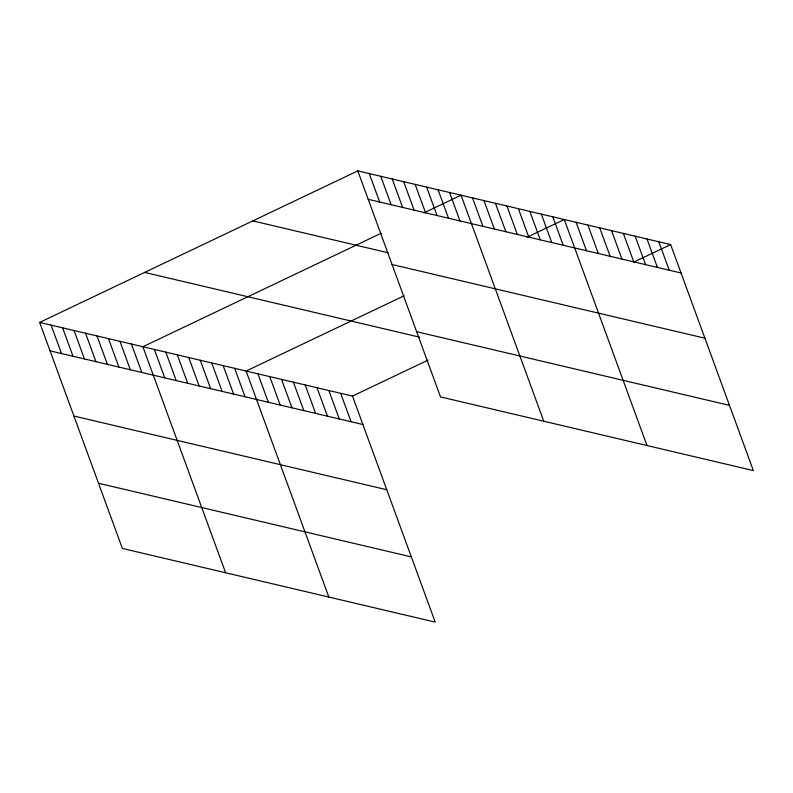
<?xml version="1.0" encoding="UTF-8"?>
<svg xmlns="http://www.w3.org/2000/svg" width="793" height="793" viewBox="0 0 793 793"><rect width="100%" height="100%" fill="white"/><g stroke="black" fill="none" stroke-linecap="round" stroke-linejoin="round"><path stroke-width="1.19" d="M39.65 322.424L352.488 396.094L435.198 622.109L122.36 548.439L39.65 322.424L357.802 170.892L670.64 244.561L753.35 470.576L440.511 396.906L357.802 170.892M381.205 233.231L142.889 346.739L225.599 572.754M423.858 212.911L461.04 195.197L543.75 421.212M404.113 295.789L246.117 371.045L328.827 597.06M527.087 237.226L564.279 219.512L646.989 445.527M352.488 396.094L427.952 360.151M633.458 262.265L670.64 244.561M368.21 199.321L681.048 272.99M252.808 220.9L388.164 252.769M392.069 264.525L704.908 338.195M416.652 331.702L729.491 405.372M144.643 272.415L419.656 337.184M50.058 350.853L362.887 424.523M73.918 416.057L386.756 489.727M98.501 483.244L411.339 556.904M658.824 241.776L669.223 270.205M646.999 238.99L657.407 267.419M635.183 236.205L645.591 264.634M623.367 233.429L633.776 261.859M611.552 230.644L621.95 259.073M599.726 227.859L610.134 256.288M587.91 225.073L598.318 253.502M576.095 222.298L586.493 250.727M552.8 216.806L563.208 245.235M541.332 214.11L551.74 242.539M529.863 211.404L540.271 239.833M518.394 208.708L528.792 237.137M506.925 206.002L517.323 234.431M495.447 203.305L505.855 231.734M483.978 200.599L494.386 229.028M472.509 197.903L482.917 226.332M449.572 192.501L459.97 220.93M438.103 189.795L448.501 218.224M426.624 187.098L437.032 215.527M415.155 184.392L425.563 212.821M403.687 181.696L414.095 210.125M392.218 178.99L402.616 207.419M380.749 176.294L391.147 204.723M369.27 173.588L379.678 202.017M340.673 393.308L351.071 421.737M328.847 390.523L339.255 418.962M317.031 387.747L327.44 416.176M305.216 384.962L315.614 413.391M293.4 382.176L303.798 410.605M281.574 379.391L291.983 407.83M269.759 376.616L280.167 405.045M257.943 373.83L268.341 402.259M234.649 368.349L245.057 396.778M223.18 365.642L233.588 394.071M211.711 362.946L222.109 391.375M200.242 360.24L210.641 388.669M188.774 357.544L199.172 385.973M177.295 354.838L187.703 383.267M165.826 352.142L176.234 380.571M154.357 349.435L164.756 377.864M131.42 344.033L141.818 372.462M119.941 341.337L130.349 369.766M108.472 338.631L118.881 367.06M97.004 335.935L107.412 364.364M85.535 333.229L95.933 361.658M74.066 330.532L84.464 358.961M62.588 327.826L72.996 356.255M51.119 325.13L61.527 353.559"/></g></svg>
